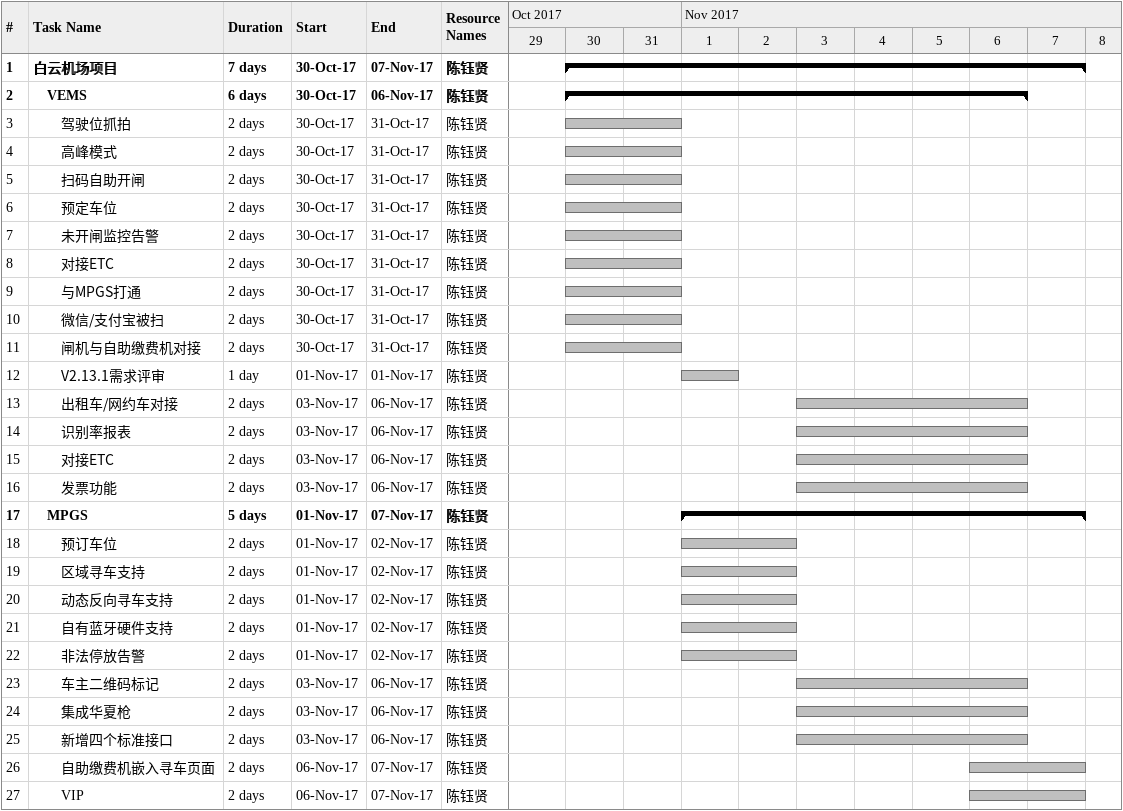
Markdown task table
| ID | Level | Task | Duration | Start | Finish | Resources |
|---|---|---|---|---|---|---|
| 1 | 1 | **白云机场项目** | 7d | 2017-10-30 | 2017-11-07 | 陈钰贤 |
| 2 | 2 | **VEMS** | 6d | 2017-10-30 | 2017-11-06 | 陈钰贤 |
| 3 | 3 | 驾驶位抓拍 | 2d | 2017-10-30 | 2017-10-31 | 陈钰贤 |
| 4 | 3 | 高峰模式 | 2d | 2017-10-30 | 2017-10-31 | 陈钰贤 |
| 5 | 3 | 扫码自助开闸 | 2d | 2017-10-30 | 2017-10-31 | 陈钰贤 |
| 6 | 3 | 预定车位 | 2d | 2017-10-30 | 2017-10-31 | 陈钰贤 |
| 7 | 3 | 未开闸监控告警 | 2d | 2017-10-30 | 2017-10-31 | 陈钰贤 |
| 8 | 3 | 对接ETC | 2d | 2017-10-30 | 2017-10-31 | 陈钰贤 |
| 9 | 3 | 与MPGS打通 | 2d | 2017-10-30 | 2017-10-31 | 陈钰贤 |
| 10 | 3 | 微信/支付宝被扫 | 2d | 2017-10-30 | 2017-10-31 | 陈钰贤 |
| 11 | 3 | 闸机与自助缴费机对接 | 2d | 2017-10-30 | 2017-10-31 | 陈钰贤 |
| 12 | 3 | V2.13.1需求评审 | 1d | 2017-11-01 | 2017-11-01 | 陈钰贤 |
| 13 | 3 | 出租车/网约车对接 | 2d | 2017-11-03 | 2017-11-06 | 陈钰贤 |
| 14 | 3 | 识别率报表 | 2d | 2017-11-03 | 2017-11-06 | 陈钰贤 |
| 15 | 3 | 对接ETC | 2d | 2017-11-03 | 2017-11-06 | 陈钰贤 |
| 16 | 3 | 发票功能 | 2d | 2017-11-03 | 2017-11-06 | 陈钰贤 |
| 17 | 2 | **MPGS** | 5d | 2017-11-01 | 2017-11-07 | 陈钰贤 |
| 18 | 3 | 预订车位 | 2d | 2017-11-01 | 2017-11-02 | 陈钰贤 |
| 19 | 3 | 区域寻车支持 | 2d | 2017-11-01 | 2017-11-02 | 陈钰贤 |
| 20 | 3 | 动态反向寻车支持 | 2d | 2017-11-01 | 2017-11-02 | 陈钰贤 |
| 21 | 3 | 自有蓝牙硬件支持 | 2d | 2017-11-01 | 2017-11-02 | 陈钰贤 |
| 22 | 3 | 非法停放告警 | 2d | 2017-11-01 | 2017-11-02 | 陈钰贤 |
| 23 | 3 | 车主二维码标记 | 2d | 2017-11-03 | 2017-11-06 | 陈钰贤 |
| 24 | 3 | 集成华夏枪 | 2d | 2017-11-03 | 2017-11-06 | 陈钰贤 |
| 25 | 3 | 新增四个标准接口 | 2d | 2017-11-03 | 2017-11-06 | 陈钰贤 |
| 26 | 3 | 自助缴费机嵌入寻车页面 | 2d | 2017-11-06 | 2017-11-07 | 陈钰贤 |
| 27 | 3 | VIP | 2d | 2017-11-06 | 2017-11-07 | 陈钰贤 |
